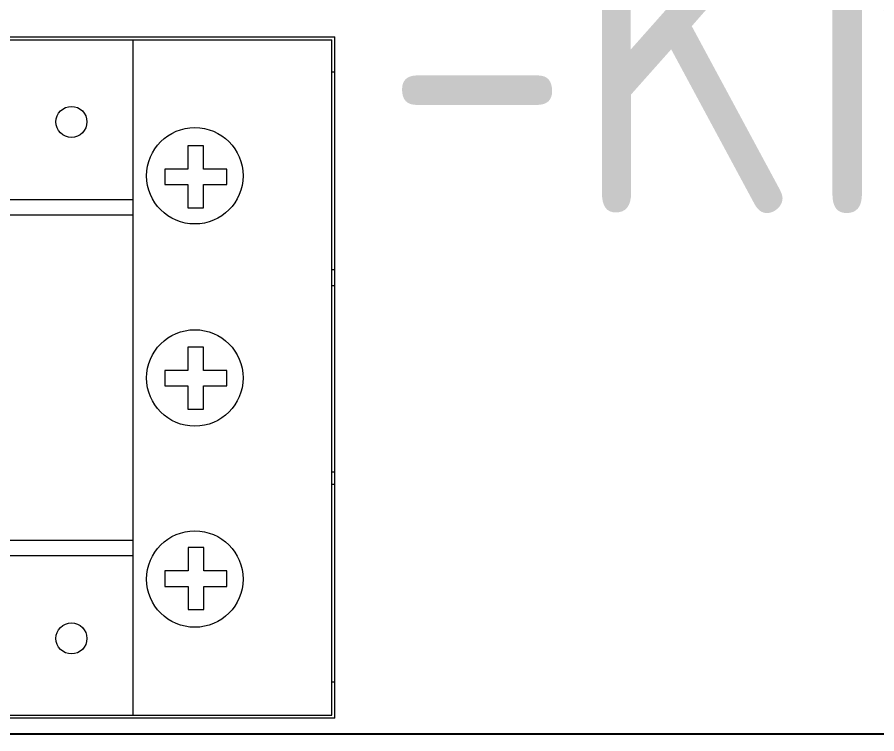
# Model space of a CAD drawing. Header units: millimetres. Extents: x 0 to 69574, y -5 to 41746.
# Drawn here: x 45469.3 to 45524.7, y 16219.4 to 16265.7 of the extents above; entities that cross this region are included whole.
import ezdxf
from ezdxf.enums import TextEntityAlignment as Align

# ---------------------------------------------------------------- set-up
doc = ezdxf.new("R2010")
doc.units = ezdxf.units.MM
doc.set_wipeout_variables(frame=1)
doc.layers.add('000-PI-Oprema', color=30, linetype='Continuous', lineweight=5)
doc.layers.add('000-PI_TEXT', color=7, linetype='Continuous')
doc.layers.add('002-PI-Kabelska kanalica', color=150, linetype='Continuous')
doc.styles.add('PI0', font='isocpeur.ttf', dxfattribs={"width": 0.9})

# ---------------------------------------------------------------- blocks, each defined once
blk = doc.blocks.new('*U1086')
at = {"layer": '002-PI-Kabelska kanalica'}
blk.add_line((-20, -100), (-20, 470), dxfattribs=at)
blk = doc.blocks.new('GV2P04')
at = {"ltscale": 0.25}
blk.add_wipeout([(44692.174, 32178.545), (44736.174, 32178.545), (44736.174, 32090.045), (44692.174, 32090.045)], dxfattribs=at).dxf.layer = '000-PI-Oprema'
at = {"layer": '000-PI-Oprema'}
for p, q in [((44692.174, 32090.045), (44692.174, 32178.545)), ((44692.374, 32178.345), (44692.374, 32090.245)), ((44735.974, 32178.345), (44735.974, 32090.245)), ((44736.174, 32178.545), (44736.174, 32090.045)), ((44702.674, 32111.045), (44702.674, 32103.045)), ((44703.669, 32111.045), (44703.669, 32103.045)), ((44724.673, 32111.045), (44724.673, 32103.045)), ((44725.669, 32111.045), (44725.669, 32103.045)), ((44692.374, 32103.045), (44735.974, 32103.045)), ((44701.69, 32101.004), (44700.69, 32101.004)), ((44700.69, 32101.004), (44700.69, 32099.504)), ((44701.69, 32099.504), (44701.69, 32101.004)), ((44714.629, 32101.019), (44713.629, 32101.019)), ((44713.629, 32101.019), (44713.629, 32099.519)), ((44714.629, 32099.519), (44714.629, 32101.019)), ((44727.626, 32101.02), (44726.626, 32101.02)), ((44726.626, 32101.02), (44726.626, 32099.52)), ((44727.626, 32099.52), (44727.626, 32101.02)), ((44700.69, 32099.504), (44699.19, 32099.504)), ((44699.19, 32099.504), (44699.19, 32098.504)), ((44703.19, 32099.504), (44701.69, 32099.504)), ((44703.19, 32098.504), (44703.19, 32099.504)), ((44713.629, 32099.519), (44712.129, 32099.519)), ((44712.129, 32099.519), (44712.129, 32098.519)), ((44716.129, 32099.519), (44714.629, 32099.519)), ((44716.129, 32098.519), (44716.129, 32099.519)), ((44726.626, 32099.52), (44725.126, 32099.52)), ((44725.126, 32099.52), (44725.126, 32098.52)), ((44729.126, 32099.52), (44727.626, 32099.52)), ((44729.126, 32098.52), (44729.126, 32099.52)), ((44699.19, 32098.504), (44700.69, 32098.504)), ((44700.69, 32098.504), (44700.69, 32097.004)), ((44701.69, 32098.504), (44703.19, 32098.504)), ((44701.69, 32097.004), (44701.69, 32098.504)), ((44712.129, 32098.519), (44713.629, 32098.519)), ((44713.629, 32098.519), (44713.629, 32097.019)), ((44714.629, 32098.519), (44716.129, 32098.519)), ((44714.629, 32097.019), (44714.629, 32098.519)), ((44725.126, 32098.52), (44726.626, 32098.52)), ((44726.626, 32098.52), (44726.626, 32097.02)), ((44727.626, 32098.52), (44729.126, 32098.52)), ((44727.626, 32097.02), (44727.626, 32098.52)), ((44700.69, 32097.004), (44701.69, 32097.004)), ((44713.629, 32097.019), (44714.629, 32097.019)), ((44726.626, 32097.02), (44727.626, 32097.02)), ((44692.174, 32090.045), (44736.174, 32090.045)), ((44692.374, 32090.245), (44735.974, 32090.245)), ((44694.496, 32090.045), (44694.496, 32090.245)), ((44707.264, 32090.045), (44707.264, 32090.245)), ((44708.078, 32090.245), (44708.078, 32090.045)), ((44720.09, 32090.045), (44720.09, 32090.245)), ((44721.119, 32090.045), (44721.119, 32090.245)), ((44733.887, 32090.045), (44733.887, 32090.245))]:
    blk.add_line(p, q, dxfattribs=at)
for centre, radius in [((44697.329, 32107.035), 1), ((44730.677, 32107.035), 1), ((44701.161, 32099.075), 3.114), ((44714.143, 32099.075), 3.114), ((44727.198, 32099.075), 3.114)]:
    blk.add_circle(centre, radius, dxfattribs=at)

msp = doc.modelspace()

# ---------------------------------------------------------------- linework, layer by layer
at = {"layer": '000-PI-Oprema', "ltscale": 0.25}
msp.add_line((45368.282, 16219.402), (45522.683, 16219.406), dxfattribs=at)

# ---------------------------------------------------------------- block references
at = {"rotation": 270}
msp.add_blockref('*U1086', (45450.483, 16199.404), dxfattribs=at)
at = {"layer": '000-PI-Oprema', "rotation": 90}
msp.add_blockref('GV2P04', (77579.79, -28471.769), dxfattribs=at)

# ---------------------------------------------------------------- texts
at = {"layer": '000-PI_TEXT', "style": 'PI0', "width": 0.9}
msp.add_text('-KM 422 07', height=20, dxfattribs=at).set_placement((45558.128, 16263.054), align=Align.MIDDLE)

doc.saveas('drawing.dxf')
